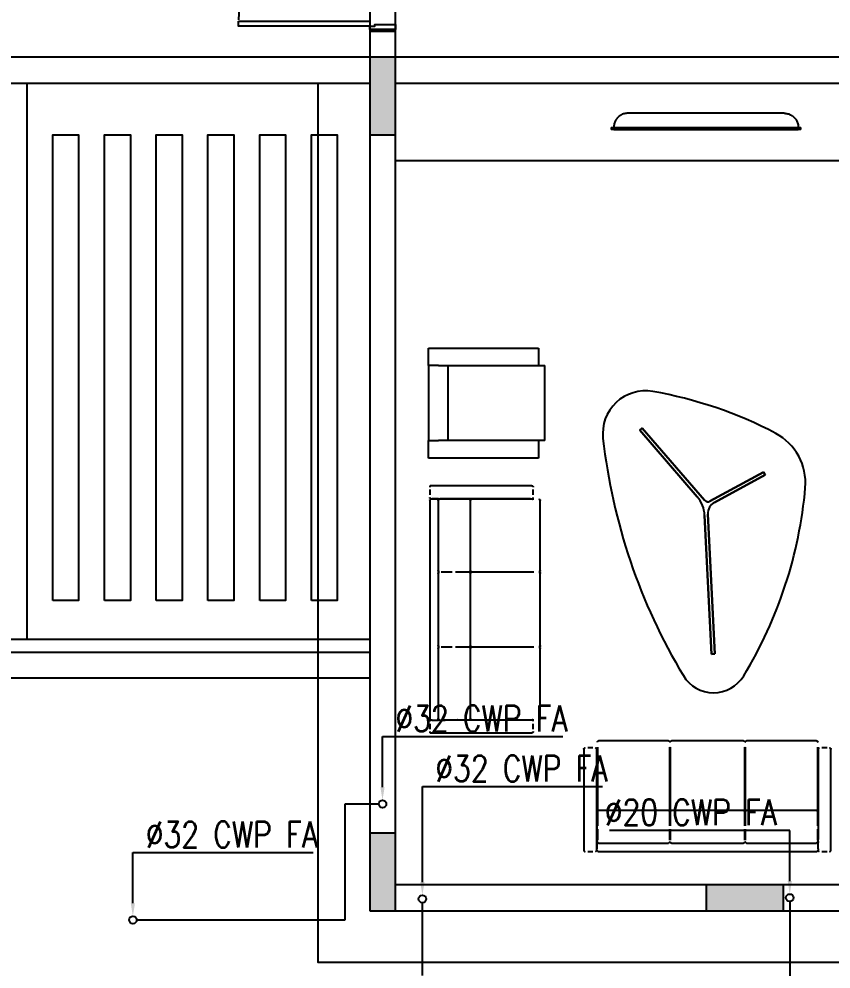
# Model space of a CAD drawing. Header units: metres. Extents: x -658 to -58, y -713 to -118.
# Drawn here: x -223.72 to -217.44, y -265.63 to -258.29 of the extents above; entities that cross this region are included whole.
import ezdxf
from ezdxf import colors
from ezdxf.entities.mleader import LeaderData, LeaderLine
from ezdxf.math import Vec2, Vec3

# ---------------------------------------------------------------- set-up
doc = ezdxf.new("R2010")
doc.units = ezdxf.units.M
doc.header["$LTSCALE"] = 100
for name, color, linetype in [('cw', 4, 'Continuous'), ('plan', 8, 'Continuous'), ('WATER TEXT', 3, 'Continuous')]:
    doc.layers.add(name, color=color, linetype=linetype)
doc.styles.add('02-GROUND-FOR WORK$0$MZ', font='romans.shx', dxfattribs={"width": 0.8})

# ---------------------------------------------------------------- blocks, each defined once
blk = doc.blocks.new('BampB_ITALIA_-_SEVEN_TABLE_10767 - BampB_ITALIA_-_SEVEN_TABLE_10767-5269593-دور الملحق')
for p, q in [((0.8777, 0.4748), (0.3185, -0.0069)), ((0.3185, -0.0069), (0.8777, 0.4748)), ((0.3462, 0.0505), (0.8612, 0.4941)), ((0.8612, 0.4941), (0.3462, 0.0505)), ((0.8612, 0.4941), (0.8777, 0.4748)), ((0.8777, 0.4748), (0.8612, 0.4941)), ((-0.8708, -0.0598), (0.2023, -0.007)), ((0.2023, -0.007), (-0.8708, -0.0598)), ((-0.8695, -0.0852), (-0.8708, -0.0598)), ((-0.8708, -0.0598), (-0.8695, -0.0852)), ((0.2111, -0.032), (-0.8695, -0.0852)), ((-0.8695, -0.0852), (0.2111, -0.032)), ((0.3113, -0.046), (0.537, -0.4634)), ((0.537, -0.4634), (0.3113, -0.046)), ((0.5146, -0.4755), (0.3028, -0.0837)), ((0.3028, -0.0837), (0.5146, -0.4755)), ((0.537, -0.4634), (0.5146, -0.4755)), ((0.5146, -0.4755), (0.537, -0.4634))]:
    blk.add_line(p, q)
for centre, radius, start, end in [((1.3031, -3.7401), 4.5471, 96.37735, 120.97128), ((0.8347, 0.4507), 0.3302, 350.14989, 96.37735), ((-2.006, 0.944), 3.2134, 332.16236, 350.14989), ((-0.8966, -0.0749), 0.2725, 120.97128, 238.69313), ((0.1906, 0.2312), 0.2385, 272.81751, 310.74224), ((0.1906, 0.2312), 0.2385, 272.81751, 310.74224), ((0.2159, -0.1306), 0.0988, 28.39474, 92.81751), ((0.2159, -0.1306), 0.0988, 28.39474, 92.81751), ((0.3393, -0.0309), 0.0318, 130.74224, 208.39474), ((0.3393, -0.0309), 0.0317, 130.74224, 208.39474), ((0.712, 2.57), 3.3682, 238.69313, 264.95445), ((0.4537, -0.355), 0.4318, 264.95445, 332.16236)]:
    blk.add_arc(centre, radius, start, end)
blk = doc.blocks.new('ANTIGUA_by_Vaghi_11534 - Vaghi A3S-Triple Seat-412062-دور الملحق')
for p, q in [((-0.955, 0.79), (-0.955, 0.01)), ((-0.885, 0.8), (-0.925, 0.8)), ((-0.855, 0.78), (-0.855, 0.79)), ((-0.855, 0.78), (-0.855, 0.7313)), ((0.845, 0.8), (-0.845, 0.8)), ((-0.3025, 0.7348), (-0.8425, 0.7348)), ((0.2786, 0.7348), (-0.28, 0.7348)), ((0.8412, 0.7348), (0.3012, 0.7348)), ((0.855, 0.7313), (0.855, 0.78)), ((0.8562, 0.79), (0.8562, 0.01)), ((0.9262, 0.8), (0.8862, 0.8)), ((0.9562, 0.01), (0.9562, 0.79)), ((-0.855, 0.7292), (-0.855, 0.7313)), ((-0.855, 0.7219), (-0.855, 0.7266)), ((-0.855, 0.7219), (-0.855, 0.6818)), ((-0.855, 0.01), (-0.855, 0.7089)), ((-0.8525, 0.7116), (-0.8525, 0.627)), ((-0.2925, 0.627), (-0.2925, 0.7116)), ((-0.29, 0.7116), (-0.29, 0.627)), ((0.2886, 0.627), (0.2886, 0.7116)), ((0.2912, 0.7116), (0.2912, 0.627)), ((0.8512, 0.627), (0.8512, 0.7116)), ((0.855, 0.5896), (0.855, 0.7219)), ((-0.8525, 0.6013), (-0.8525, 0.4949)), ((-0.2925, 0.4949), (-0.2925, 0.6013)), ((-0.29, 0.6013), (-0.29, 0.4949)), ((0.2886, 0.4949), (0.2886, 0.6013)), ((0.2912, 0.6013), (0.2912, 0.4949)), ((0.8512, 0.4949), (0.8512, 0.6013)), ((0.855, 0.02), (0.855, 0.5896)), ((-0.2925, 0.5826), (-0.2899, 0.5826)), ((0.2886, 0.5826), (0.2912, 0.5826)), ((-0.8525, 0.4949), (-0.8525, -0.005)), ((-0.8425, 0.4837), (-0.3025, 0.4837)), ((-0.2925, -0.005), (-0.2925, 0.4949)), ((-0.29, 0.4949), (-0.29, -0.005)), ((-0.28, 0.4837), (0.2786, 0.4837)), ((0.2886, -0.005), (0.2886, 0.4949)), ((0.2912, 0.4949), (0.2912, -0.005)), ((0.3012, 0.4837), (0.8412, 0.4837)), ((0.8512, -0.005), (0.8512, 0.4949)), ((-0.925, 0), (-0.885, 0)), ((-0.2925, 0), (-0.29, 0)), ((0.2886, 0), (0.2912, 0)), ((0.8862, 0), (0.9262, 0)), ((-0.8425, -0.055), (-0.3025, -0.055)), ((-0.28, -0.055), (0.2786, -0.055)), ((0.3012, -0.055), (0.8412, -0.055))]:
    blk.add_line(p, q)
at = {"flags": 128}
for points in [[(-0.855, 0.79), (-0.855, 0.7904), (-0.855, 0.7908), (-0.8549, 0.7912), (-0.8549, 0.7916), (-0.8548, 0.792), (-0.8547, 0.7924), (-0.8546, 0.7928), (-0.8545, 0.7931), (-0.8544, 0.7935), (-0.8542, 0.7939), (-0.854, 0.7943), (-0.8539, 0.7946), (-0.8537, 0.795), (-0.8535, 0.7953), (-0.8533, 0.7956), (-0.853, 0.796), (-0.8528, 0.7963), (-0.8525, 0.7966), (-0.8522, 0.7969), (-0.852, 0.7972), (-0.8517, 0.7974), (-0.8514, 0.7977), (-0.8511, 0.798), (-0.8507, 0.7982), (-0.8504, 0.7984), (-0.8501, 0.7986), (-0.8497, 0.7988), (-0.8494, 0.799), (-0.849, 0.7992), (-0.8486, 0.7993), (-0.8482, 0.7995), (-0.8479, 0.7996), (-0.8475, 0.7997), (-0.8471, 0.7998), (-0.8467, 0.7999), (-0.8463, 0.7999), (-0.8459, 0.8), (-0.8455, 0.8), (-0.8451, 0.8), (-0.845, 0.8)], [(-0.8525, 0.7248), (-0.8525, 0.7252), (-0.8525, 0.7256), (-0.8524, 0.726), (-0.8524, 0.7264), (-0.8523, 0.7268), (-0.8522, 0.7272), (-0.8521, 0.7276), (-0.852, 0.7279), (-0.8519, 0.7283), (-0.8517, 0.7287), (-0.8515, 0.7291), (-0.8514, 0.7294), (-0.8512, 0.7298), (-0.851, 0.7301), (-0.8508, 0.7304), (-0.8505, 0.7308), (-0.8503, 0.7311), (-0.85, 0.7314), (-0.8497, 0.7317), (-0.8495, 0.732), (-0.8492, 0.7322), (-0.8489, 0.7325), (-0.8486, 0.7328), (-0.8482, 0.733), (-0.8479, 0.7332), (-0.8476, 0.7334), (-0.8472, 0.7336), (-0.8469, 0.7338), (-0.8465, 0.734), (-0.8461, 0.7341), (-0.8457, 0.7343), (-0.8454, 0.7344), (-0.845, 0.7345), (-0.8446, 0.7346), (-0.8442, 0.7346), (-0.8438, 0.7347), (-0.8434, 0.7348), (-0.843, 0.7348), (-0.8426, 0.7348), (-0.8425, 0.7348)], [(-0.3025, 0.7348), (-0.3021, 0.7348), (-0.3017, 0.7348), (-0.3013, 0.7347), (-0.3009, 0.7347), (-0.3005, 0.7346), (-0.3001, 0.7345), (-0.2997, 0.7344), (-0.2994, 0.7343), (-0.299, 0.7342), (-0.2986, 0.734), (-0.2982, 0.7338), (-0.2979, 0.7337), (-0.2975, 0.7335), (-0.2972, 0.7333), (-0.2969, 0.733), (-0.2965, 0.7328), (-0.2962, 0.7326), (-0.2959, 0.7323), (-0.2956, 0.732), (-0.2953, 0.7318), (-0.2951, 0.7315), (-0.2948, 0.7312), (-0.2945, 0.7309), (-0.2943, 0.7305), (-0.2941, 0.7302), (-0.2939, 0.7299), (-0.2937, 0.7295), (-0.2935, 0.7292), (-0.2933, 0.7288), (-0.2932, 0.7284), (-0.293, 0.728), (-0.2929, 0.7277), (-0.2928, 0.7273), (-0.2927, 0.7269), (-0.2926, 0.7265), (-0.2926, 0.7261), (-0.2925, 0.7257), (-0.2925, 0.7253), (-0.2925, 0.7249), (-0.2925, 0.7248)], [(-0.29, 0.7248), (-0.29, 0.7252), (-0.29, 0.7256), (-0.2899, 0.726), (-0.2899, 0.7264), (-0.2898, 0.7268), (-0.2897, 0.7272), (-0.2896, 0.7276), (-0.2895, 0.7279), (-0.2894, 0.7283), (-0.2892, 0.7287), (-0.289, 0.7291), (-0.2889, 0.7294), (-0.2887, 0.7298), (-0.2885, 0.7301), (-0.2883, 0.7304), (-0.288, 0.7308), (-0.2878, 0.7311), (-0.2875, 0.7314), (-0.2872, 0.7317), (-0.287, 0.732), (-0.2867, 0.7322), (-0.2864, 0.7325), (-0.2861, 0.7328), (-0.2857, 0.733), (-0.2854, 0.7332), (-0.2851, 0.7334), (-0.2847, 0.7336), (-0.2844, 0.7338), (-0.284, 0.734), (-0.2836, 0.7341), (-0.2832, 0.7343), (-0.2829, 0.7344), (-0.2825, 0.7345), (-0.2821, 0.7346), (-0.2817, 0.7346), (-0.2813, 0.7347), (-0.2809, 0.7348), (-0.2805, 0.7348), (-0.2801, 0.7348), (-0.28, 0.7348)], [(0.2786, 0.7348), (0.279, 0.7348), (0.2794, 0.7348), (0.2798, 0.7347), (0.2802, 0.7347), (0.2806, 0.7346), (0.281, 0.7345), (0.2813, 0.7344), (0.2817, 0.7343), (0.2821, 0.7342), (0.2825, 0.734), (0.2828, 0.7338), (0.2832, 0.7337), (0.2836, 0.7335), (0.2839, 0.7333), (0.2842, 0.733), (0.2846, 0.7328), (0.2849, 0.7326), (0.2852, 0.7323), (0.2855, 0.732), (0.2858, 0.7318), (0.286, 0.7315), (0.2863, 0.7312), (0.2865, 0.7309), (0.2868, 0.7305), (0.287, 0.7302), (0.2872, 0.7299), (0.2874, 0.7295), (0.2876, 0.7292), (0.2878, 0.7288), (0.2879, 0.7284), (0.288, 0.728), (0.2882, 0.7277), (0.2883, 0.7273), (0.2884, 0.7269), (0.2884, 0.7265), (0.2885, 0.7261), (0.2885, 0.7257), (0.2886, 0.7253), (0.2886, 0.7249), (0.2886, 0.7248)], [(0.2912, 0.7248), (0.2912, 0.7252), (0.2912, 0.7256), (0.2913, 0.726), (0.2913, 0.7264), (0.2914, 0.7268), (0.2915, 0.7272), (0.2916, 0.7276), (0.2917, 0.7279), (0.2918, 0.7283), (0.292, 0.7287), (0.2921, 0.7291), (0.2923, 0.7294), (0.2925, 0.7298), (0.2927, 0.7301), (0.2929, 0.7304), (0.2932, 0.7308), (0.2934, 0.7311), (0.2937, 0.7314), (0.2939, 0.7317), (0.2942, 0.732), (0.2945, 0.7322), (0.2948, 0.7325), (0.2951, 0.7328), (0.2955, 0.733), (0.2958, 0.7332), (0.2961, 0.7334), (0.2965, 0.7336), (0.2968, 0.7338), (0.2972, 0.734), (0.2976, 0.7341), (0.2979, 0.7343), (0.2983, 0.7344), (0.2987, 0.7345), (0.2991, 0.7346), (0.2995, 0.7346), (0.2999, 0.7347), (0.3003, 0.7348), (0.3007, 0.7348), (0.3011, 0.7348), (0.3012, 0.7348)], [(0.8412, 0.7348), (0.8416, 0.7348), (0.842, 0.7348), (0.8424, 0.7347), (0.8428, 0.7347), (0.8432, 0.7346), (0.8436, 0.7345), (0.8439, 0.7344), (0.8443, 0.7343), (0.8447, 0.7342), (0.8451, 0.734), (0.8454, 0.7338), (0.8458, 0.7337), (0.8462, 0.7335), (0.8465, 0.7333), (0.8468, 0.733), (0.8472, 0.7328), (0.8475, 0.7326), (0.8478, 0.7323), (0.8481, 0.732), (0.8484, 0.7318), (0.8486, 0.7315), (0.8489, 0.7312), (0.8491, 0.7309), (0.8494, 0.7305), (0.8496, 0.7302), (0.8498, 0.7299), (0.85, 0.7295), (0.8502, 0.7292), (0.8504, 0.7288), (0.8505, 0.7284), (0.8506, 0.728), (0.8508, 0.7277), (0.8509, 0.7273), (0.851, 0.7269), (0.851, 0.7265), (0.8511, 0.7261), (0.8511, 0.7257), (0.8512, 0.7253), (0.8512, 0.7249), (0.8512, 0.7248)], [(0.845, 0.8), (0.8454, 0.8), (0.8458, 0.8), (0.8462, 0.7999), (0.8466, 0.7999), (0.847, 0.7998), (0.8474, 0.7997)], [(0.8493, 0.799), (0.8496, 0.7989), (0.85, 0.7987), (0.8503, 0.7985), (0.8506, 0.7983)], [(0.8522, 0.797), (0.8524, 0.7967), (0.8527, 0.7964), (0.853, 0.7961), (0.8532, 0.7957), (0.8534, 0.7954), (0.8536, 0.7951)], [(0.8542, 0.794), (0.8543, 0.7936), (0.8545, 0.7932), (0.8546, 0.7929), (0.8547, 0.7925), (0.8548, 0.7921), (0.8549, 0.7917), (0.8549, 0.7913), (0.855, 0.7909), (0.855, 0.7905), (0.855, 0.7901), (0.855, 0.79)], [(-0.8425, 0.4837), (-0.8429, 0.4837), (-0.8433, 0.4837), (-0.8437, 0.4837), (-0.8441, 0.4838), (-0.8445, 0.4839), (-0.8449, 0.484), (-0.8453, 0.4841), (-0.8456, 0.4842), (-0.846, 0.4843), (-0.8464, 0.4845), (-0.8468, 0.4846), (-0.8471, 0.4848), (-0.8475, 0.485), (-0.8478, 0.4852), (-0.8481, 0.4854), (-0.8485, 0.4857), (-0.8488, 0.4859), (-0.8491, 0.4862), (-0.8494, 0.4864), (-0.8497, 0.4867), (-0.8499, 0.487), (-0.8502, 0.4873), (-0.8505, 0.4876), (-0.8507, 0.4879), (-0.8509, 0.4883), (-0.8511, 0.4886), (-0.8513, 0.489), (-0.8515, 0.4893), (-0.8517, 0.4897), (-0.8518, 0.4901), (-0.852, 0.4904), (-0.8521, 0.4908), (-0.8522, 0.4912), (-0.8523, 0.4916), (-0.8524, 0.492), (-0.8524, 0.4924), (-0.8525, 0.4928), (-0.8525, 0.4932), (-0.8525, 0.4936), (-0.8525, 0.4937)], [(-0.2925, 0.4937), (-0.2925, 0.4933), (-0.2925, 0.4929), (-0.2926, 0.4925), (-0.2926, 0.4921), (-0.2927, 0.4917), (-0.2928, 0.4913), (-0.2929, 0.4909), (-0.293, 0.4905), (-0.2931, 0.4902), (-0.2933, 0.4898), (-0.2935, 0.4894), (-0.2936, 0.4891), (-0.2938, 0.4887), (-0.294, 0.4884), (-0.2942, 0.488), (-0.2945, 0.4877), (-0.2947, 0.4874), (-0.295, 0.4871), (-0.2953, 0.4868), (-0.2955, 0.4865), (-0.2958, 0.4862), (-0.2961, 0.486), (-0.2964, 0.4857), (-0.2968, 0.4855), (-0.2971, 0.4853), (-0.2974, 0.4851), (-0.2978, 0.4849), (-0.2981, 0.4847), (-0.2985, 0.4845), (-0.2989, 0.4844), (-0.2993, 0.4842), (-0.2996, 0.4841), (-0.3, 0.484), (-0.3004, 0.4839), (-0.3008, 0.4838), (-0.3012, 0.4838), (-0.3016, 0.4837), (-0.302, 0.4837), (-0.3024, 0.4837), (-0.3025, 0.4837)], [(-0.28, 0.4837), (-0.2804, 0.4837), (-0.2808, 0.4837), (-0.2812, 0.4837), (-0.2816, 0.4838), (-0.282, 0.4839), (-0.2824, 0.484), (-0.2828, 0.4841), (-0.2831, 0.4842), (-0.2835, 0.4843), (-0.2839, 0.4845), (-0.2843, 0.4846), (-0.2846, 0.4848), (-0.285, 0.485), (-0.2853, 0.4852), (-0.2856, 0.4854), (-0.286, 0.4857), (-0.2863, 0.4859), (-0.2866, 0.4862), (-0.2869, 0.4864), (-0.2872, 0.4867), (-0.2874, 0.487), (-0.2877, 0.4873), (-0.288, 0.4876), (-0.2882, 0.4879), (-0.2884, 0.4883), (-0.2886, 0.4886), (-0.2888, 0.489), (-0.289, 0.4893), (-0.2892, 0.4897), (-0.2893, 0.4901), (-0.2895, 0.4904), (-0.2896, 0.4908), (-0.2897, 0.4912), (-0.2898, 0.4916), (-0.2899, 0.492), (-0.2899, 0.4924), (-0.29, 0.4928), (-0.29, 0.4932), (-0.29, 0.4936), (-0.29, 0.4937)], [(0.2886, 0.4937), (0.2886, 0.4933), (0.2886, 0.4929), (0.2885, 0.4925), (0.2885, 0.4921), (0.2884, 0.4917), (0.2883, 0.4913), (0.2882, 0.4909), (0.2881, 0.4905), (0.2879, 0.4902), (0.2878, 0.4898), (0.2876, 0.4894), (0.2875, 0.4891), (0.2873, 0.4887), (0.2871, 0.4884), (0.2868, 0.488), (0.2866, 0.4877), (0.2864, 0.4874), (0.2861, 0.4871), (0.2858, 0.4868), (0.2856, 0.4865), (0.2853, 0.4862), (0.285, 0.486), (0.2846, 0.4857), (0.2843, 0.4855), (0.284, 0.4853), (0.2836, 0.4851), (0.2833, 0.4849), (0.2829, 0.4847), (0.2826, 0.4845), (0.2822, 0.4844), (0.2818, 0.4842), (0.2815, 0.4841), (0.2811, 0.484), (0.2807, 0.4839), (0.2803, 0.4838), (0.2799, 0.4838), (0.2795, 0.4837), (0.2791, 0.4837), (0.2787, 0.4837), (0.2786, 0.4837)], [(0.3012, 0.4837), (0.3008, 0.4837), (0.3004, 0.4837), (0.3, 0.4837), (0.2996, 0.4838), (0.2992, 0.4839), (0.2988, 0.484), (0.2984, 0.4841), (0.298, 0.4842), (0.2977, 0.4843), (0.2973, 0.4845), (0.2969, 0.4846), (0.2966, 0.4848), (0.2962, 0.485), (0.2959, 0.4852), (0.2955, 0.4854), (0.2952, 0.4857), (0.2949, 0.4859), (0.2946, 0.4862), (0.2943, 0.4864), (0.294, 0.4867), (0.2937, 0.487), (0.2935, 0.4873), (0.2932, 0.4876), (0.293, 0.4879), (0.2928, 0.4883), (0.2926, 0.4886), (0.2924, 0.489), (0.2922, 0.4893), (0.292, 0.4897), (0.2919, 0.4901), (0.2917, 0.4904), (0.2916, 0.4908), (0.2915, 0.4912), (0.2914, 0.4916), (0.2913, 0.492), (0.2913, 0.4924), (0.2912, 0.4928), (0.2912, 0.4932), (0.2912, 0.4936), (0.2912, 0.4937)], [(0.8512, 0.4937), (0.8512, 0.4933), (0.8512, 0.4929), (0.8511, 0.4925), (0.8511, 0.4921), (0.851, 0.4917), (0.8509, 0.4913), (0.8508, 0.4909), (0.8507, 0.4905), (0.8505, 0.4902), (0.8504, 0.4898), (0.8502, 0.4894), (0.8501, 0.4891), (0.8499, 0.4887), (0.8497, 0.4884), (0.8494, 0.488), (0.8492, 0.4877), (0.849, 0.4874), (0.8487, 0.4871), (0.8484, 0.4868), (0.8482, 0.4865), (0.8479, 0.4862), (0.8476, 0.486), (0.8472, 0.4857), (0.8469, 0.4855), (0.8466, 0.4853), (0.8462, 0.4851), (0.8459, 0.4849), (0.8455, 0.4847), (0.8452, 0.4845), (0.8448, 0.4844), (0.8444, 0.4842), (0.8441, 0.4841), (0.8437, 0.484), (0.8433, 0.4839), (0.8429, 0.4838), (0.8425, 0.4838), (0.8421, 0.4837), (0.8417, 0.4837), (0.8413, 0.4837), (0.8412, 0.4837)], [(-0.8524, 0.0033), (-0.8527, 0.0036), (-0.853, 0.0039), (-0.8532, 0.0043), (-0.8534, 0.0046), (-0.8536, 0.0049), (-0.8538, 0.0053), (-0.854, 0.0056), (-0.8542, 0.006), (-0.8543, 0.0064), (-0.8545, 0.0068), (-0.8546, 0.0071), (-0.8547, 0.0075), (-0.8548, 0.0079), (-0.8549, 0.0083), (-0.8549, 0.0087), (-0.855, 0.0091), (-0.855, 0.0095), (-0.855, 0.0099), (-0.855, 0.01)], [(0.855, 0.01), (0.855, 0.0096), (0.855, 0.0092), (0.8549, 0.0088), (0.8549, 0.0084), (0.8548, 0.008), (0.8547, 0.0076), (0.8546, 0.0072), (0.8545, 0.0069), (0.8544, 0.0065), (0.8542, 0.0061), (0.854, 0.0057), (0.8539, 0.0054), (0.8537, 0.005), (0.8535, 0.0047), (0.8533, 0.0044), (0.853, 0.004), (0.8528, 0.0037), (0.8525, 0.0034), (0.8522, 0.0031), (0.852, 0.0028), (0.8517, 0.0026), (0.8514, 0.0023), (0.8511, 0.002)], [(-0.8464, -0.0542), (-0.8468, -0.054), (-0.8471, -0.0539), (-0.8475, -0.0537), (-0.8478, -0.0535), (-0.8481, -0.0533), (-0.8485, -0.053), (-0.8488, -0.0528), (-0.8491, -0.0525), (-0.8494, -0.0522), (-0.8497, -0.052), (-0.8499, -0.0517), (-0.8502, -0.0514), (-0.8505, -0.0511), (-0.8507, -0.0507), (-0.8509, -0.0504), (-0.8511, -0.0501), (-0.8513, -0.0497), (-0.8515, -0.0494), (-0.8517, -0.049), (-0.8518, -0.0486), (-0.852, -0.0482), (-0.8521, -0.0479), (-0.8522, -0.0475), (-0.8523, -0.0471), (-0.8524, -0.0467), (-0.8524, -0.0463), (-0.8525, -0.0459), (-0.8525, -0.0455), (-0.8525, -0.0451), (-0.8525, -0.045)], [(-0.8425, -0.055), (-0.8429, -0.055), (-0.8433, -0.055), (-0.8437, -0.0549), (-0.8441, -0.0549), (-0.8445, -0.0548), (-0.8449, -0.0547)], [(-0.3, -0.0547), (-0.3004, -0.0548), (-0.3008, -0.0549), (-0.3012, -0.0549), (-0.3016, -0.055), (-0.302, -0.055), (-0.3024, -0.055), (-0.3025, -0.055)], [(-0.2925, -0.045), (-0.2925, -0.0454), (-0.2925, -0.0458), (-0.2926, -0.0462), (-0.2926, -0.0466), (-0.2927, -0.047), (-0.2928, -0.0474), (-0.2929, -0.0478), (-0.293, -0.0481), (-0.2931, -0.0485), (-0.2933, -0.0489), (-0.2935, -0.0493), (-0.2936, -0.0496), (-0.2938, -0.05), (-0.294, -0.0503), (-0.2942, -0.0506), (-0.2945, -0.051), (-0.2947, -0.0513), (-0.295, -0.0516), (-0.2953, -0.0519), (-0.2955, -0.0522), (-0.2958, -0.0524), (-0.2961, -0.0527), (-0.2964, -0.053), (-0.2968, -0.0532), (-0.2971, -0.0534), (-0.2974, -0.0536), (-0.2978, -0.0538), (-0.2981, -0.054), (-0.2985, -0.0542)], [(-0.2839, -0.0542), (-0.2843, -0.054), (-0.2846, -0.0539), (-0.285, -0.0537), (-0.2853, -0.0535), (-0.2856, -0.0533), (-0.286, -0.053), (-0.2863, -0.0528), (-0.2866, -0.0525), (-0.2869, -0.0522), (-0.2872, -0.052), (-0.2874, -0.0517), (-0.2877, -0.0514), (-0.288, -0.0511), (-0.2882, -0.0507), (-0.2884, -0.0504), (-0.2886, -0.0501), (-0.2888, -0.0497), (-0.289, -0.0494), (-0.2892, -0.049), (-0.2893, -0.0486), (-0.2895, -0.0482), (-0.2896, -0.0479), (-0.2897, -0.0475), (-0.2898, -0.0471), (-0.2899, -0.0467), (-0.2899, -0.0463), (-0.29, -0.0459), (-0.29, -0.0455), (-0.29, -0.0451), (-0.29, -0.045)], [(-0.28, -0.055), (-0.2804, -0.055), (-0.2808, -0.055), (-0.2812, -0.0549), (-0.2816, -0.0549), (-0.282, -0.0548), (-0.2824, -0.0547)], [(0.2811, -0.0547), (0.2807, -0.0548), (0.2803, -0.0549), (0.2799, -0.0549), (0.2795, -0.055), (0.2791, -0.055), (0.2787, -0.055), (0.2786, -0.055)], [(0.2886, -0.045), (0.2886, -0.0454), (0.2886, -0.0458), (0.2885, -0.0462), (0.2885, -0.0466), (0.2884, -0.047), (0.2883, -0.0474), (0.2882, -0.0478), (0.2881, -0.0481), (0.2879, -0.0485), (0.2878, -0.0489), (0.2876, -0.0493), (0.2875, -0.0496), (0.2873, -0.05), (0.2871, -0.0503), (0.2868, -0.0506), (0.2866, -0.051), (0.2864, -0.0513), (0.2861, -0.0516), (0.2858, -0.0519), (0.2856, -0.0522), (0.2853, -0.0524), (0.285, -0.0527), (0.2846, -0.053), (0.2843, -0.0532), (0.284, -0.0534), (0.2836, -0.0536), (0.2833, -0.0538), (0.2829, -0.054), (0.2826, -0.0542)], [(0.2973, -0.0542), (0.2969, -0.054), (0.2966, -0.0539), (0.2962, -0.0537), (0.2959, -0.0535), (0.2955, -0.0533), (0.2952, -0.053), (0.2949, -0.0528), (0.2946, -0.0525), (0.2943, -0.0522), (0.294, -0.052), (0.2937, -0.0517), (0.2935, -0.0514), (0.2932, -0.0511), (0.293, -0.0507), (0.2928, -0.0504), (0.2926, -0.0501), (0.2924, -0.0497), (0.2922, -0.0494), (0.292, -0.049), (0.2919, -0.0486), (0.2917, -0.0482), (0.2916, -0.0479), (0.2915, -0.0475), (0.2914, -0.0471), (0.2913, -0.0467), (0.2913, -0.0463), (0.2912, -0.0459), (0.2912, -0.0455), (0.2912, -0.0451), (0.2912, -0.045)], [(0.3012, -0.055), (0.3008, -0.055), (0.3004, -0.055), (0.3, -0.0549), (0.2996, -0.0549), (0.2992, -0.0548), (0.2988, -0.0547)], [(0.8437, -0.0547), (0.8433, -0.0548), (0.8429, -0.0549), (0.8425, -0.0549), (0.8421, -0.055), (0.8417, -0.055), (0.8413, -0.055), (0.8412, -0.055)], [(0.8512, -0.045), (0.8512, -0.0454), (0.8512, -0.0458), (0.8511, -0.0462), (0.8511, -0.0466), (0.851, -0.047), (0.8509, -0.0474), (0.8508, -0.0478), (0.8507, -0.0481), (0.8505, -0.0485), (0.8504, -0.0489), (0.8502, -0.0493), (0.8501, -0.0496), (0.8499, -0.05), (0.8497, -0.0503), (0.8494, -0.0506), (0.8492, -0.051), (0.849, -0.0513), (0.8487, -0.0516), (0.8484, -0.0519), (0.8482, -0.0522), (0.8479, -0.0524), (0.8476, -0.0527), (0.8472, -0.053), (0.8469, -0.0532), (0.8466, -0.0534), (0.8462, -0.0536), (0.8459, -0.0538), (0.8455, -0.054), (0.8452, -0.0542)]]:
    blk.add_lwpolyline(points, dxfattribs=at)
for points, knots in [([(-0.945, 0.8), (-0.9459, 0.8), (-0.9472, 0.7998), (-0.9488, 0.7993), (-0.9498, 0.7988), (-0.9506, 0.7983), (-0.9513, 0.7978), (-0.9519, 0.7972), (-0.9525, 0.7966), (-0.9531, 0.7959), (-0.9537, 0.795), (-0.9543, 0.7938), (-0.9548, 0.7922), (-0.955, 0.7909), (-0.955, 0.79)], [0, 0, 0, 0, 0.166667, 0.25, 0.333333, 0.375, 0.416667, 0.5, 0.541667, 0.583333, 0.666667, 0.75, 0.833333, 1, 1, 1, 1]), ([(-0.865, 0.8), (-0.8641, 0.8), (-0.8628, 0.7998), (-0.8612, 0.7993), (-0.8602, 0.7988), (-0.8594, 0.7983), (-0.8587, 0.7978), (-0.8581, 0.7972), (-0.8575, 0.7966), (-0.8569, 0.7959), (-0.8563, 0.795), (-0.8557, 0.7938), (-0.8552, 0.7922), (-0.855, 0.7909), (-0.855, 0.79)], [0, 0, 0, 0, 0.166667, 0.25, 0.333333, 0.375, 0.416667, 0.5, 0.541667, 0.583333, 0.666667, 0.75, 0.833333, 1, 1, 1, 1]), ([(0.8562, 0.79), (0.8562, 0.7909), (0.8564, 0.7922), (0.8569, 0.7938), (0.8575, 0.795), (0.8581, 0.7959), (0.8587, 0.7966), (0.8593, 0.7972), (0.8601, 0.798), (0.861, 0.7986), (0.8618, 0.799), (0.8626, 0.7993), (0.864, 0.7998), (0.8653, 0.8), (0.8662, 0.8)], [0, 0, 0, 0, 0.166667, 0.25, 0.333333, 0.416667, 0.458333, 0.5, 0.583333, 0.666667, 0.708333, 0.75, 0.833333, 1, 1, 1, 1]), ([(0.9562, 0.79), (0.9562, 0.7909), (0.956, 0.7922), (0.9555, 0.7938), (0.9549, 0.795), (0.9543, 0.7959), (0.9537, 0.7966), (0.9531, 0.7972), (0.9523, 0.798), (0.9514, 0.7986), (0.9506, 0.799), (0.9498, 0.7993), (0.9484, 0.7998), (0.9471, 0.8), (0.9462, 0.8)], [0, 0, 0, 0, 0.166667, 0.25, 0.333333, 0.416667, 0.458333, 0.5, 0.583333, 0.666667, 0.708333, 0.75, 0.833333, 1, 1, 1, 1]), ([(-0.8525, 0.585), (-0.8526, 0.5851), (-0.8531, 0.5855), (-0.8537, 0.5861), (-0.8543, 0.5869), (-0.8548, 0.5881), (-0.855, 0.589), (-0.855, 0.5896)], [0.5396343, 0.5396343, 0.5396343, 0.5396343, 0.5833333, 0.6666667, 0.75, 0.8333333, 1, 1, 1, 1]), ([(0.8521, 0.5847), (0.8524, 0.5849), (0.853, 0.5853), (0.8537, 0.5861), (0.8543, 0.5869), (0.8548, 0.5881), (0.855, 0.589), (0.855, 0.5896)], [0.5, 0.5, 0.5, 0.5, 0.5833333, 0.6666667, 0.75, 0.8333333, 1, 1, 1, 1]), ([(-0.945, 0), (-0.9459, 0), (-0.9472, 0.0002), (-0.9488, 0.0007), (-0.9498, 0.0012), (-0.9506, 0.0017), (-0.9513, 0.0022), (-0.9519, 0.0028), (-0.9525, 0.0034), (-0.9531, 0.0041), (-0.9537, 0.005), (-0.9543, 0.0062), (-0.9548, 0.0078), (-0.955, 0.0091), (-0.955, 0.01)], [0, 0, 0, 0, 0.166667, 0.25, 0.333333, 0.375, 0.416667, 0.5, 0.541667, 0.583333, 0.666667, 0.75, 0.833333, 1, 1, 1, 1]), ([(-0.865, 0), (-0.8641, 0), (-0.8628, 0.0002), (-0.8612, 0.0007), (-0.8602, 0.0012), (-0.8594, 0.0017), (-0.8587, 0.0022), (-0.8581, 0.0028), (-0.8575, 0.0034), (-0.8569, 0.0041), (-0.8563, 0.005), (-0.8557, 0.0062), (-0.8552, 0.0078), (-0.855, 0.0091), (-0.855, 0.01)], [0, 0, 0, 0, 0.166667, 0.25, 0.333333, 0.375, 0.416667, 0.5, 0.541667, 0.583333, 0.666667, 0.75, 0.833333, 1, 1, 1, 1]), ([(0.8562, 0.01), (0.8562, 0.0091), (0.8564, 0.0078), (0.8569, 0.0062), (0.8575, 0.005), (0.8581, 0.0041), (0.8587, 0.0034), (0.8593, 0.0028), (0.8601, 0.002), (0.861, 0.0014), (0.8618, 0.001), (0.8626, 0.0007), (0.864, 0.0002), (0.8653, 0), (0.8662, 0)], [0, 0, 0, 0, 0.166667, 0.25, 0.333333, 0.416667, 0.458333, 0.5, 0.583333, 0.666667, 0.708333, 0.75, 0.833333, 1, 1, 1, 1]), ([(0.9562, 0.01), (0.9562, 0.0091), (0.956, 0.0078), (0.9554, 0.0062), (0.9549, 0.005), (0.9543, 0.0041), (0.9537, 0.0034), (0.9531, 0.0028), (0.9523, 0.002), (0.9514, 0.0014), (0.9506, 0.001), (0.9498, 0.0007), (0.9484, 0.0002), (0.9471, 0), (0.9462, 0)], [0, 0, 0, 0, 0.166667, 0.25, 0.333333, 0.416667, 0.458333, 0.5, 0.583333, 0.666667, 0.708333, 0.75, 0.833333, 1, 1, 1, 1])]:
    blk.add_open_spline(points, degree=3, knots=knots)
blk = doc.blocks.new('TV - Flat Screen - 1270mm-598457-دور الملحق')
for p, q in [((0.5997, 0.0585), (-0.6076, 0.0585)), ((-0.7376, -0.0515), (-0.7376, -0.0665)), ((-0.7376, -0.0515), (-0.7226, -0.0515)), ((-0.7226, -0.0665), (-0.7376, -0.0665)), ((-0.7226, -0.0515), (0.7147, -0.0515)), ((0.7147, -0.0665), (-0.7226, -0.0665)), ((-0.7176, -0.0665), (-0.7176, -0.0695)), ((0.7097, -0.0695), (-0.7176, -0.0695)), ((0.7097, -0.0695), (0.7097, -0.0665)), ((0.7147, -0.0515), (0.7297, -0.0515)), ((0.7297, -0.0665), (0.7147, -0.0665)), ((0.7297, -0.0665), (0.7297, -0.0515))]:
    blk.add_line(p, q)
for points in [[(-0.6076, 0.0585), (-0.6125, 0.0585), (-0.6222, 0.0579), (-0.6361, 0.0551), (-0.6475, 0.0512), (-0.6563, 0.0473), (-0.6627, 0.0439), (-0.6687, 0.0401), (-0.6746, 0.0359), (-0.6802, 0.0313), (-0.6855, 0.0264), (-0.6903, 0.0211), (-0.6949, 0.0156), (-0.6992, 0.0097), (-0.7042, 0.0015), (-0.7095, -0.0092), (-0.7157, -0.0275), (-0.7176, -0.0419), (-0.7176, -0.0515)], [(0.5997, 0.0585), (0.6045, 0.0585), (0.6141, 0.0579), (0.6283, 0.0551), (0.6397, 0.0512), (0.6484, 0.0473), (0.6548, 0.0439), (0.6609, 0.0401), (0.6667, 0.0359), (0.6723, 0.0313), (0.6776, 0.0264), (0.6825, 0.0211), (0.6871, 0.0156), (0.6912, 0.0097), (0.6963, 0.0015), (0.7016, -0.0092), (0.7078, -0.0275), (0.7097, -0.0419), (0.7097, -0.0515)]]:
    blk.add_open_spline(points, degree=3, knots=[0, 0, 0, 0, 0.083333, 0.166667, 0.25, 0.291667, 0.333333, 0.375, 0.416667, 0.458333, 0.5, 0.541667, 0.583333, 0.625, 0.666667, 0.75, 0.833333, 1, 1, 1, 1])
blk = doc.blocks.new('armchair_5128 - 2 sedak-413188-دور الملحق')
for p, q in [((-0.9, -0.41), (-0.9, 0.44)), ((-0.9, 0.44), (-0.765, 0.44)), ((-0.185, 0.44), (-0.765, 0.44)), ((-0.765, 0.44), (-0.765, 0.3619)), ((-0.185, 0.3619), (-0.185, 0.44)), ((-0.185, 0.44), (-0.05, 0.44)), ((-0.05, 0.44), (-0.05, -0.41)), ((-0.765, 0.312), (-0.765, 0.3619)), ((-0.765, 0.3109), (-0.765, 0.312)), ((-0.765, -0.41), (-0.765, 0.3109)), ((-0.185, 0.3619), (-0.185, 0.312)), ((-0.185, 0.312), (-0.185, 0.3109)), ((-0.185, 0.3109), (-0.185, -0.41)), ((-0.765, 0.2873), (-0.185, 0.2873)), ((-0.765, -0.41), (-0.9, -0.41)), ((-0.765, -0.4276), (-0.765, -0.41)), ((-0.765, -0.46), (-0.765, -0.4276)), ((-0.05, -0.41), (-0.185, -0.41)), ((-0.185, -0.41), (-0.185, -0.4276)), ((-0.185, -0.4276), (-0.185, -0.46)), ((-0.765, -0.46), (-0.185, -0.46))]:
    blk.add_line(p, q)
blk = doc.blocks.new('*U103')
for points in [[(79, 1116), (79, 100), (39, 100), (39, 1116)], [(0, -100), (14, -100), (14, 100), (0, 100)], [(1100, -100), (1086, -100), (1086, 100), (1100, 100)]]:
    blk.add_lwpolyline(points, close=True)
at = {"ltscale": 0.25}
for points in [[(1100, 100), (0, 100)], [(0, -100), (1100, -100)]]:
    blk.add_lwpolyline(points, dxfattribs=at)
at = {"flags": 128}
for points in [[(14, -100), (14, 100), (14, 100), (39, 100), (39, 60), (52, 60), (52, -100)], [(1086, -100), (1086, 100), (1086, 100), (1061, 100), (1061, 60), (1048, 60), (1048, -100), (1086, -100)]]:
    blk.add_lwpolyline(points, close=True, dxfattribs=at)
at = {"ltscale": 0.25}
blk.add_arc((38, 94.6), 1023.1, 0.40319, 87.18918, dxfattribs=at)
blk = doc.blocks.new('TRF4R4R43TR43')
h = blk.add_hatch(color=256)
h.dxf.hatch_style = 1
h.paths.add_polyline_path([(-221.0055, -223.9551), (-220.8055, -223.9551), (-220.8055, -223.3551), (-221.0055, -223.3551)])
h = blk.add_hatch(color=256)
h.dxf.hatch_style = 1
h.paths.add_polyline_path([(-221.0055, -229.9551), (-220.8055, -229.9551), (-220.8055, -229.3551), (-221.0055, -229.3551)])
h = blk.add_hatch(color=256)
h.dxf.hatch_style = 1
h.paths.add_polyline_path([(-217.8055, -229.9551), (-217.8055, -229.7551), (-218.4055, -229.7551), (-218.4055, -229.9551)])
for points in [[(-221.0055, -223.9551), (-220.8055, -223.9551), (-220.8055, -223.3551), (-221.0055, -223.3551)], [(-221.0055, -229.9551), (-220.8055, -229.9551), (-220.8055, -229.3551), (-221.0055, -229.3551)], [(-217.8055, -229.9551), (-217.8055, -229.7551), (-218.4055, -229.7551), (-218.4055, -229.9551)]]:
    blk.add_lwpolyline(points, close=True)
blk = doc.blocks.new('A$C79349d3f')
at = {"layer": 'plan'}
for p, q in [((-32.6035, 15.1095), (-32.8035, 15.1095)), ((-32.8035, 15.1095), (-32.8035, 14.9095)), ((-32.6035, 14.9095), (-32.6035, 15.1095)), ((-32.8035, 14.9095), (-38.4035, 14.9095)), ((-25.5035, 14.9095), (-32.6035, 14.9095)), ((-38.6035, 14.7095), (-32.8035, 14.7095)), ((-35.4548, 14.7095), (-35.4548, 10.4095)), ((-32.8035, 14.7095), (-32.8035, 8.3095)), ((-32.6035, 14.7095), (-25.5035, 14.7095)), ((-32.6035, 8.5095), (-32.6035, 14.7095)), ((-32.6035, 14.1095), (-27.6035, 14.1095)), ((-32.8035, 10.1095), (-39.6035, 10.1095)), ((-28.9035, 8.5095), (-32.6035, 8.5095)), ((-32.8035, 8.3095), (-28.9035, 8.3095))]:
    blk.add_line(p, q, dxfattribs=at)
for points in [[(-15.1035, 19.3095), (-13.5035, 19.3095), (-13.5035, 7.9095), (-33.2035, 7.9095), (-33.2035, 14.7095)], [(-23.6035, 8.3095), (-23.6035, 3.4095), (-30.0035, 3.4095), (-30.0035, 3.5095), (-39.9035, 3.5095), (-39.9035, 10.4095), (-32.8035, 10.4095)]]:
    blk.add_lwpolyline(points, dxfattribs=at)
for points in [[(-35.2548, 10.7095), (-35.2548, 14.3095), (-35.0548, 14.3095), (-35.0548, 10.7095)], [(-34.8548, 10.7095), (-34.8548, 14.3095), (-34.6548, 14.3095), (-34.6548, 10.7095)], [(-34.4548, 10.7095), (-34.4548, 14.3095), (-34.2548, 14.3095), (-34.2548, 10.7095)], [(-34.0548, 10.7095), (-34.0548, 14.3095), (-33.8548, 14.3095), (-33.8548, 10.7095)], [(-33.6548, 10.7095), (-33.6548, 14.3095), (-33.4548, 14.3095), (-33.4548, 10.7095)], [(-33.2548, 10.7095), (-33.2548, 14.3095), (-33.0548, 14.3095), (-33.0548, 10.7095)]]:
    blk.add_lwpolyline(points, close=True, dxfattribs=at)
at = {"layer": 'plan', "ltscale": 0.0007}
blk.add_lwpolyline([(-23.8035, 8.3095), (-23.8035, 3.6095), (-39.8035, 3.6095), (-39.8035, 10.3095), (-32.8035, 10.3095)], dxfattribs=at)
at = {"layer": 'plan'}
for name, p in [('TRF4R4R43TR43', (188.202, 238.2646)), ('TV - Flat Screen - 1270mm-598457-دور الملحق', (-30.1996, 14.4175))]:
    blk.add_blockref(name, p, dxfattribs=at)
at = {"layer": 'plan', "xscale": 0.001, "yscale": 0.001, "zscale": 0.001, "rotation": 89.99999999999997}
blk.add_blockref('*U103', (-32.7035, 15.1095), dxfattribs=at)
at = {"layer": 'plan'}
for name, p, rotation in [('armchair_5128 - 2 sedak-413188-دور الملحق', (-31.9096, 12.7102), 89.99999999999997), ('BampB_ITALIA_-_SEVEN_TABLE_10767 - BampB_ITALIA_-_SEVEN_TABLE_10767-5269593-دور الملحق', (-30.221, 11.1649), 90.04430819786906), ('ANTIGUA_by_Vaghi_11534 - Vaghi A3S-Triple Seat-412062-دور الملحق', (-31.5402, 10.64), 89.99999999999997), ('ANTIGUA_by_Vaghi_11534 - Vaghi A3S-Triple Seat-412062-دور الملحق', (-30.1926, 9.5688), 180)]:
    blk.add_blockref(name, p, dxfattribs=dict(at, rotation=rotation))

msp = doc.modelspace()

# ---------------------------------------------------------------- linework, layer by layer
at = {"layer": 'cw'}
for p, q in [((-221.1958, -265.2523), (-221.1958, -264.3554)), ((-221.1958, -264.3554), (-220.9366, -264.3554)), ((-220.5987, -265.681), (-220.5987, -265.1188)), ((-222.8082, -265.2523), (-221.1958, -265.2523))]:
    msp.add_line(p, q, dxfattribs=at)
at = {"layer": 'cw', "linetype": 'Continuous'}
msp.add_line((-217.7579, -265.1105), (-217.7579, -269.4396), dxfattribs=at)
for centre in [(-220.9072, -264.3554), (-220.5987, -265.0894), (-217.7579, -265.0811), (-222.8376, -265.2523)]:
    msp.add_circle(centre, 0.0294, dxfattribs=at)

# ---------------------------------------------------------------- block references
at = {"layer": 'plan'}
msp.add_blockref('A$C79349d3f', (-188.202, -273.4915), dxfattribs=at)

# ---------------------------------------------------------------- leaders
at = {"layer": 'WATER TEXT', "color": 3}
ml = msp.add_multileader_mtext('Standard', dxfattribs=at)
ml.set_content('∅32 CWP FA', color=3, style='02-GROUND-FOR WORK$0$MZ')
ml.set_leader_properties(color=1)
ml.build(insert=Vec2(0, 0))
ml.multileader.update_dxf_attribs({"text_left_attachment_type": 6, "text_right_attachment_type": 6, "dogleg_length": 100, "arrow_head_size": 0.1})
ctx = ml.context
ctx.base_point, ctx.char_height, ctx.arrow_head_size, ctx.landing_gap_size, ctx.plane_origin = Vec3(-220.8072, -263.8345), 0.2, 0.1, 0.00009, Vec3(-220.7476, -264.5809)
ctx.left_attachment, ctx.right_attachment = 6, 6
notes = []
notes.append((ctx, [(0, (1, 1, 0), (-220.9072, -263.8345), (1, 0), 0.1, [(0, [(-220.9072, -264.326)], 0, [])])]))
ctx.mtext.insert, ctx.mtext.flow_direction = Vec3(-220.8071, -263.5945), 5
ml = msp.add_multileader_mtext('Standard', dxfattribs=at)
ml.set_content('∅32 CWP FA', color=3, style='02-GROUND-FOR WORK$0$MZ')
ml.set_leader_properties(color=1)
ml.build(insert=Vec2(0, 0))
ml.multileader.update_dxf_attribs({"text_left_attachment_type": 6, "text_right_attachment_type": 6, "dogleg_length": 100, "arrow_head_size": 0.1})
ctx = ml.context
ctx.base_point, ctx.char_height, ctx.arrow_head_size, ctx.landing_gap_size, ctx.plane_origin = Vec3(-220.4987, -264.2207), 0.2, 0.1, 0.00009, Vec3(-220.4392, -265.3149)
ctx.left_attachment, ctx.right_attachment = 6, 6
notes.append((ctx, [(0, (1, 1, 0), (-220.5987, -264.2207), (1, 0), 0.1, [(0, [(-220.5987, -265.06)], 0, [])])]))
ctx.mtext.insert, ctx.mtext.flow_direction = Vec3(-220.4986, -263.9807), 5
ml = msp.add_multileader_mtext('Standard', dxfattribs=at)
ml.set_content('∅20 CWP FA', color=3, style='02-GROUND-FOR WORK$0$MZ')
ml.set_leader_properties(color=1)
ml.build(insert=Vec2(0, 0))
ml.multileader.update_dxf_attribs({"text_left_attachment_type": 6, "text_right_attachment_type": 6, "dogleg_length": 100, "arrow_head_size": 0.1})
ctx = ml.context
ctx.base_point, ctx.char_height, ctx.arrow_head_size, ctx.landing_gap_size, ctx.plane_origin = Vec3(-219.3743, -264.5602), 0.2, 0.1, 0.00009, Vec3(-217.9175, -265.3067)
ctx.left_attachment, ctx.right_attachment, ctx.text_align_type = 6, 6, 2
notes.append((ctx, [(0, (1, 1, 0), (-217.7579, -264.5602), (-1, 0), 0.1, [(0, [(-217.7579, -265.0517)], 0, [])])]))
ctx.mtext.insert, ctx.mtext.alignment, ctx.mtext.flow_direction = Vec3(-217.858, -264.3202), 3, 5
ml = msp.add_multileader_mtext('Standard', dxfattribs=at)
ml.set_content('∅32 CWP FA', color=3, style='02-GROUND-FOR WORK$0$MZ')
ml.set_leader_properties(color=1)
ml.build(insert=Vec2(0, 0))
ml.multileader.update_dxf_attribs({"text_left_attachment_type": 6, "text_right_attachment_type": 6, "dogleg_length": 100, "arrow_head_size": 0.1})
ctx = ml.context
ctx.base_point, ctx.char_height, ctx.arrow_head_size, ctx.landing_gap_size, ctx.plane_origin = Vec3(-222.7376, -264.7315), 0.2, 0.1, 0.00009, Vec3(-222.678, -265.4779)
ctx.left_attachment, ctx.right_attachment = 6, 6
notes.append((ctx, [(0, (1, 1, 0), (-222.8376, -264.7315), (1, 0), 0.1, [(0, [(-222.8376, -265.2229)], 0, [])])]))
ctx.mtext.insert, ctx.mtext.flow_direction = Vec3(-222.7375, -264.4915), 5
for ctx, leaders in notes:
    for number, flags, end, landing, length, lines in leaders:
        leader = LeaderData()
        leader.index, (leader.has_last_leader_line, leader.has_dogleg_vector, leader.attachment_direction) = number, flags
        leader.last_leader_point, leader.dogleg_vector, leader.dogleg_length = Vec3(end), Vec3(landing), length
        for number, points, colour, breaks in lines:
            line = LeaderLine()
            line.index, line.vertices, line.color, line.breaks = number, Vec3.list(points), colors.encode_raw_color(colour), breaks
            leader.lines.append(line)
        ctx.leaders.append(leader)

doc.saveas('drawing.dxf')
